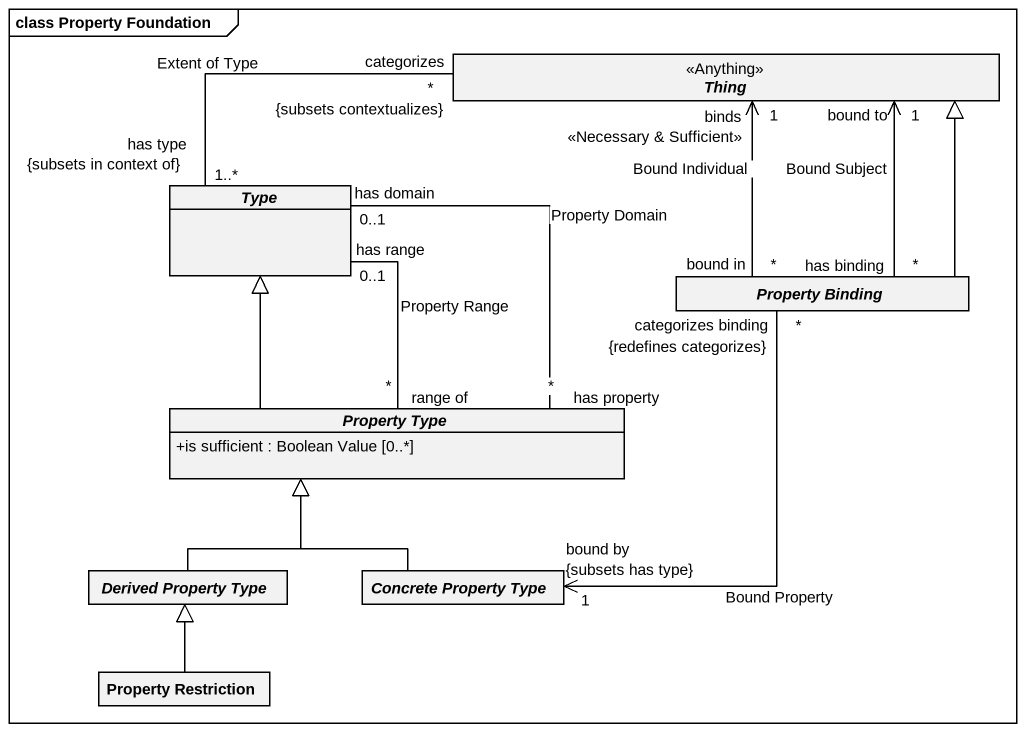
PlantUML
@startuml
mainframe class Property Foundation
hide circle
hide empty members
skinparam classAttributeIconSize 0
abstract class Thing <<Anything>>
abstract class Type
abstract class "Property Binding" as Property_Binding
abstract class "Property Type" as Property_Type {
  +is sufficient : Boolean Value [0..*]
}
abstract class "Derived Property Type" as Derived_Property_Type
abstract class "Concrete Property Type" as Concrete_Property_Type
class "Property Restriction" as Property_Restriction
Thing "bound to\n1" <-- "has binding\n*" Property_Binding : Bound Subject
Type "has type\n1..*\n{subsets in context of}" -right- "categorizes\n*\n{subsets contextualizes}" Thing : Extent of Type
Type "has domain\n0..1" -- "has property\n*" Property_Type : Property Domain
Property_Binding "bound in\n*" -up-> "binds\n<<Necessary & Sufficient>>\n1" Thing : Bound Individual
Property_Binding -up-|> Thing
Property_Type "range of\n*" -up- "has range\n0..1" Type : Property Range
Property_Type -up-|> Type
Derived_Property_Type -up-|> Property_Type
Concrete_Property_Type "bound by\n1\n{subsets has type}" <-up- "categorizes binding\n*\n{redefines categorizes}" Property_Binding : Bound Property
Concrete_Property_Type -up-|> Property_Type
Property_Restriction -up-|> Derived_Property_Type
@enduml
